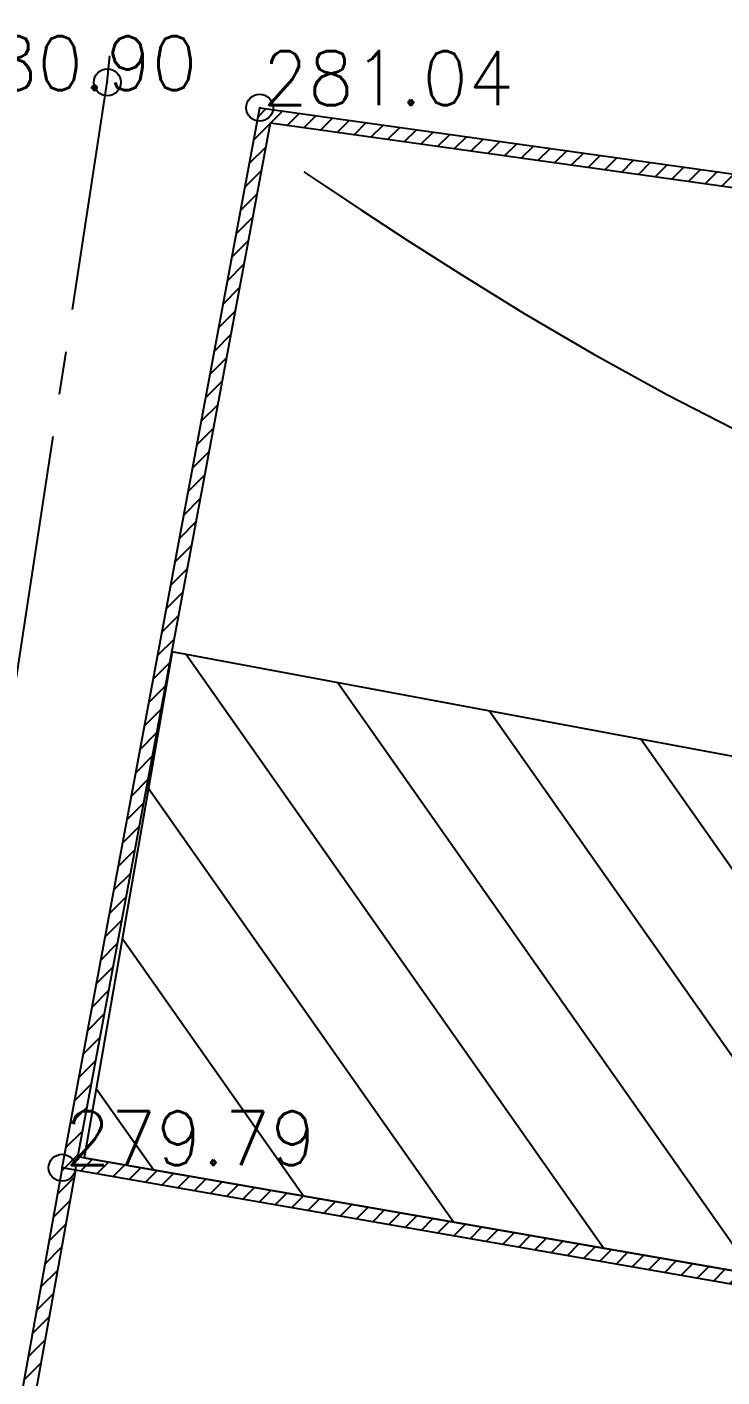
# Model space of a CAD drawing. Header units: millimetres. Extents: x 524954 to 526204, y 9523489 to 9524010.
# Drawn here: x 525784.37 to 525797.27, y 9523724.52 to 9523749.57 of the extents above; entities that cross this region are included whole.
import ezdxf

# ---------------------------------------------------------------- set-up
doc = ezdxf.new("R2010")
doc.units = ezdxf.units.MM
doc.header["$PDMODE"] = 32
doc.header["$PDSIZE"] = 0.5
doc.linetypes.add('AXES2', pattern=[28.575, 19.05, -3.175, 3.175, -3.175])
for name, color, linetype in [('Axe_Piste', 3, 'AXES2'), ('Bati', 6, 'Continuous'), ('Bati_H', 1, 'Continuous'), ('Cloture', 7, 'Continuous'), ('CN_01_00', 3, 'Continuous'), ('Murs', 1, 'Continuous'), ('TopoAlt', 3, 'Continuous'), ('TOPOJIS', 7, 'Continuous')]:
    doc.layers.add(name, color=color, linetype=linetype)
doc.styles.add('Simplex 1.0', font='Simplex.shx', dxfattribs={"width": 0.99, "height": 1})
pattern_1 = [(45, (0, 0), (-0.1767766952966, 0.1767766952966), [])]

# ---------------------------------------------------------------- blocks, each defined once
blk = doc.blocks.new('TCPOINT M')
at = {"color": 0}
blk.add_point((0, 0), dxfattribs=at)
at = {"layer": 'TopoAlt', "style": 'Simplex 1.0', "width": 0.99}
blk.add_attdef('ALT', (0.15, 0.15), '', height=1, dxfattribs=at)

msp = doc.modelspace()

# ---------------------------------------------------------------- hatches: boundary and pattern name
at = {"layer": 'Bati_H'}
h = msp.add_hatch(dxfattribs=at)
h.set_pattern_fill('_U', color=256, scale=2, angle=125.1448, style=0, pattern_type=0)
h.set_pattern_definition([(125.144797139, (0, 0), (-1.6353997904, -1.15128950554), [])])
h.paths.add_polyline_path([(525804.788, 9523725.225), (525806.64, 9523735.885), (525798.159, 9523737.358), (525797.914, 9523735.953), (525787.06, 9523737.978), (525785.429, 9523728.588)])
at = {"layer": 'Murs'}
h = msp.add_hatch(dxfattribs=at)
h.set_pattern_fill('_U', color=256, scale=0.25, angle=45, style=0, pattern_type=0)
h.set_pattern_definition(pattern_1)
h.paths.add_polyline_path([(525804.992, 9523724.936), (525785.02, 9523728.405), (525788.688, 9523748.069), (525808.529, 9523745.296)])
h.paths.add_polyline_path([(525804.788, 9523725.225), (525785.312, 9523728.608), (525788.89, 9523747.788), (525808.238, 9523745.084)], flags=0)
h = msp.add_hatch(dxfattribs=at)
h.set_pattern_fill('_U', color=256, scale=0.25, angle=45, style=0, pattern_type=0)
h.set_pattern_definition(pattern_1)
h.paths.add_polyline_path([(525785.02, 9523728.405), (525781.532, 9523709.019), (525787.802, 9523707.277), (525814.073, 9523703.914), (525814.105, 9523704.162), (525787.851, 9523707.523), (525781.819, 9523709.199), (525785.266, 9523728.361)])

# ---------------------------------------------------------------- linework, layer by layer
at = {"layer": 'Axe_Piste', "ltscale": 0.25, "flags": 128}
msp.add_lwpolyline([(525779.417, 9523709.08), (525782.866, 9523728.967), (525785.859, 9523748.541), (525786.632, 9523757.103), (525790.298, 9523776.291), (525792.155, 9523786.207)], dxfattribs=at)
at = {"layer": 'Bati', "flags": 128}
msp.add_lwpolyline([(525804.788, 9523725.225), (525806.64, 9523735.885), (525798.159, 9523737.358), (525797.914, 9523735.953), (525787.06, 9523737.978), (525785.429, 9523728.588)], close=True, dxfattribs=at)
at = {"layer": 'Cloture', "flags": 128}
for points in [[(525804.992, 9523724.936), (525785.02, 9523728.405), (525788.688, 9523748.069), (525808.529, 9523745.296), (525804.992, 9523724.936), (525804.992, 9523724.936)], [(525804.788, 9523725.225), (525785.312, 9523728.608), (525788.89, 9523747.788), (525808.238, 9523745.084)]]:
    msp.add_lwpolyline(points, close=True, dxfattribs=at)
for points in [[(525785.02, 9523728.405), (525781.532, 9523709.019), (525787.802, 9523707.277), (525814.073, 9523703.914)], [(525785.266, 9523728.361), (525781.819, 9523709.199), (525787.851, 9523707.523), (525814.105, 9523704.162)]]:
    msp.add_lwpolyline(points, dxfattribs=at)
at = {"layer": 'CN_01_00', "elevation": 281, "flags": 128}
msp.add_lwpolyline([(525789.51, 9523746.879), (525789.914, 9523746.608), (525790.58, 9523746.166), (525791.427, 9523745.613), (525792.44, 9523744.967), (525793.598, 9523744.255), (525794.878, 9523743.505), (525796.259, 9523742.742), (525797.718, 9523741.993), (525799.234, 9523741.286), (525800.785, 9523740.647), (525802.348, 9523740.098), (525803.899, 9523739.636), (525805.413, 9523739.253), (525806.335, 9523739.056)], dxfattribs=at)

# ---------------------------------------------------------------- block references
at = {"layer": 'TOPOJIS'}
ref = msp.add_blockref('TCPOINT M', (525782.812, 9523748.345, 280.9), dxfattribs=at)
ref.add_attrib('ALT', '280.90', (525782.862, 9523748.395, 280.9), dxfattribs={"layer": 'TopoAlt', "height": 1, "style": 'Simplex 1.0', "width": 0.99})
ref = msp.add_blockref('TCPOINT M', (525788.688, 9523748.069, 281.04), dxfattribs=at)
ref.add_attrib('ALT', '281.04', (525788.738, 9523748.119, 281.04), dxfattribs={"layer": 'TopoAlt', "height": 1, "style": 'Simplex 1.0', "width": 0.99})
msp.add_blockref('TCPOINT M', (525785.859, 9523748.541, 280.73), dxfattribs=at)
ref = msp.add_blockref('TCPOINT M', (525785.02, 9523728.405, 279.79), dxfattribs=at)
ref.add_attrib('ALT', '279.79', (525785.07, 9523728.455, 279.79), dxfattribs={"layer": 'TopoAlt', "height": 1, "style": 'Simplex 1.0', "width": 0.99})

doc.saveas('drawing.dxf')
